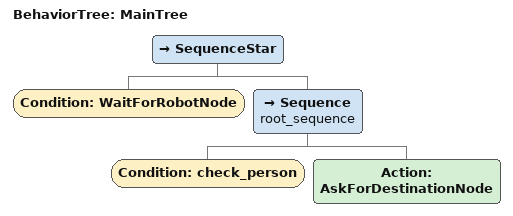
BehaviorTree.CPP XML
<?xml version="1.0"?>
<root main_tree_to_execute="MainTree">
    <BehaviorTree ID="MainTree">
        <SequenceStar>
            <Condition ID="WaitForRobotNode"/>
            <Sequence name="root_sequence">
                <Condition ID="check_person"/>
                <Action ID="AskForDestinationNode"/>
            </Sequence>
        </SequenceStar>
    </BehaviorTree>
</root>
